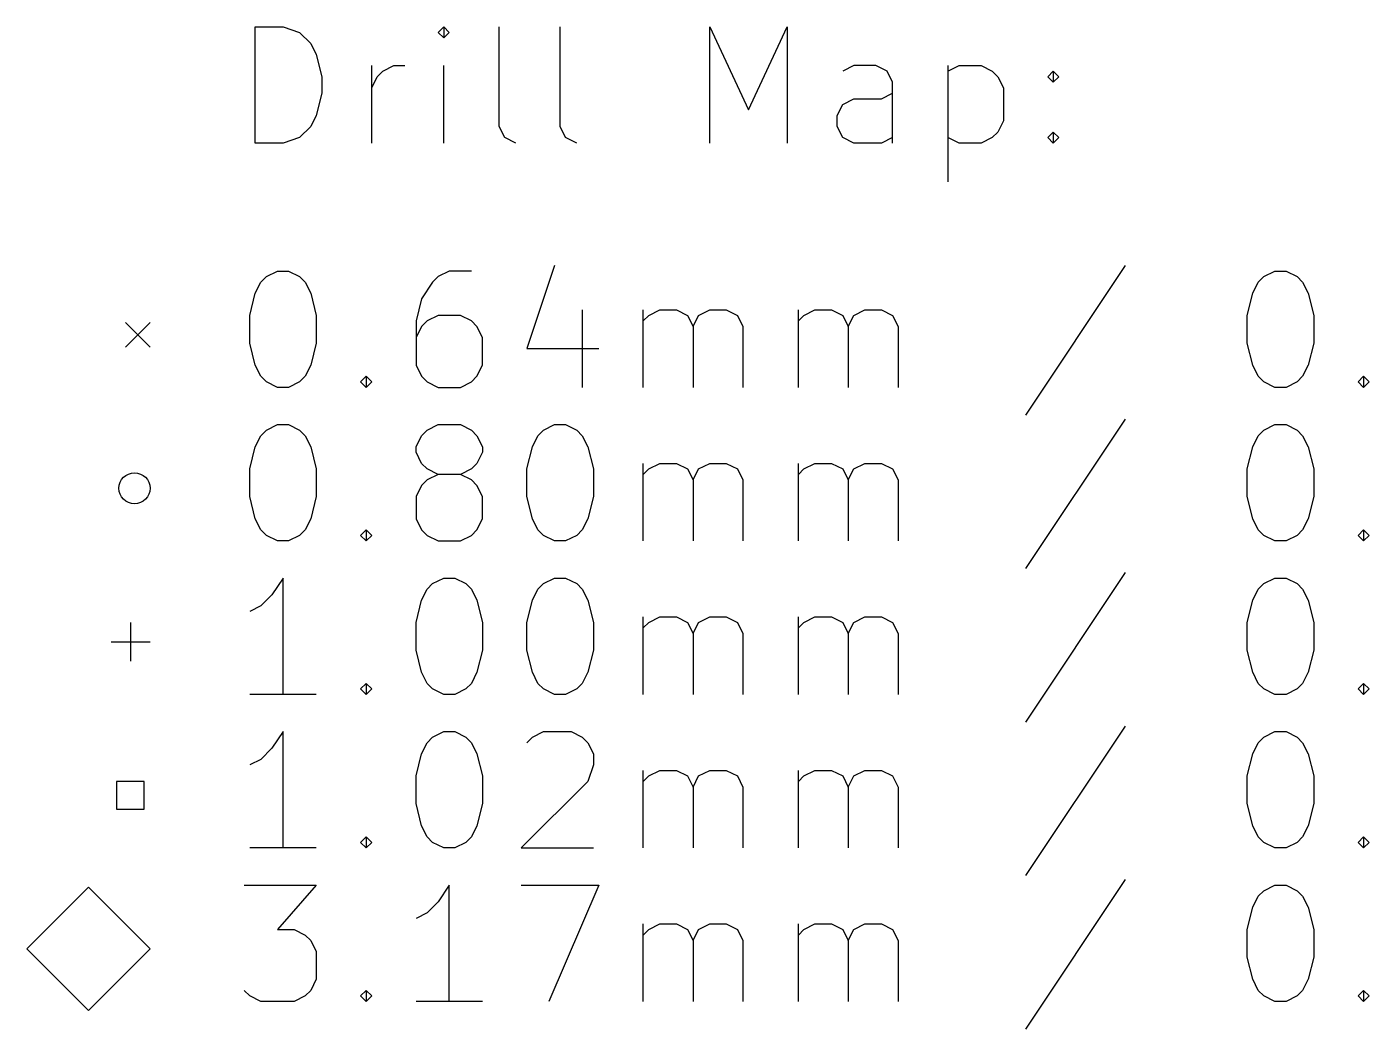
# Model space of a CAD drawing. Extents: x -3.4 to 68.2, y -77.1 to 0.2.
# Drawn here: x -3.37 to 31.24, y -76.7 to -50.85 of the extents above; entities that cross this region are included whole.
import ezdxf

# ---------------------------------------------------------------- set-up
doc = ezdxf.new("R2010")
doc.units = 0
doc.header["$MEASUREMENT"] = 0
doc.layers.add('BLACK', color=7, linetype='CONTINUOUS')

msp = doc.modelspace()

# ---------------------------------------------------------------- linework, layer by layer
at = {"layer": 'Black'}
for p, q in [((2.52379, -53.8476), (2.52379, -50.8476)), ((2.52379, -50.8476), (3.23807, -50.8476)), ((3.23807, -50.8476), (3.66664, -50.9905)), ((7.38093, -50.8476), (7.23807, -50.9905)), ((7.52379, -50.9905), (7.38093, -50.8476)), ((7.38093, -50.8476), (7.38093, -51.1334)), ((8.8095, -53.4191), (8.8095, -50.8476)), ((10.3809, -53.4191), (10.3809, -50.8476)), ((14.2381, -53.8476), (14.2381, -50.8476)), ((14.2381, -50.8476), (15.2381, -52.9905)), ((15.2381, -52.9905), (16.2381, -50.8476)), ((16.2381, -50.8476), (16.2381, -53.8476)), ((3.66664, -50.9905), (3.95236, -51.2762)), ((7.23807, -50.9905), (7.38093, -51.1334)), ((7.38093, -51.1334), (7.52379, -50.9905)), ((3.95236, -51.2762), (4.09521, -51.5619)), ((4.09521, -51.5619), (4.23807, -52.1334)), ((5.52379, -53.8476), (5.52379, -51.8476)), ((5.8095, -51.9905), (6.09521, -51.8476)), ((6.09521, -51.8476), (6.38093, -51.8476)), ((7.38093, -53.8476), (7.38093, -51.8476)), ((17.9524, -51.8476), (17.6666, -51.9905)), ((18.5238, -51.8476), (17.9524, -51.8476)), ((18.8095, -51.9905), (18.5238, -51.8476)), ((20.3809, -51.8476), (20.3809, -54.8476)), ((20.3809, -51.9905), (20.6666, -51.8476)), ((20.6666, -51.8476), (21.2381, -51.8476)), ((21.2381, -51.8476), (21.5238, -51.9905)), ((4.23807, -52.1334), (4.23807, -52.5619)), ((5.52379, -52.4191), (5.66664, -52.1334)), ((5.66664, -52.1334), (5.8095, -51.9905)), ((18.9524, -52.2762), (18.8095, -51.9905)), ((21.5238, -51.9905), (21.6666, -52.1334)), ((21.6666, -52.1334), (21.8095, -52.4191)), ((22.9524, -52.1334), (23.0952, -51.9905)), ((23.0952, -52.2762), (22.9524, -52.1334)), ((23.0952, -51.9905), (23.2381, -52.1334)), ((23.0952, -51.9905), (23.0952, -52.2762)), ((23.2381, -52.1334), (23.0952, -52.2762)), ((4.23807, -52.5619), (4.09521, -53.1334)), ((18.6666, -52.7048), (18.9524, -52.5619)), ((18.9524, -53.8476), (18.9524, -52.2762)), ((21.8095, -52.4191), (21.8095, -53.2762)), ((17.5238, -53.1334), (17.6666, -52.8476)), ((17.6666, -52.8476), (17.9524, -52.7048)), ((17.9524, -52.7048), (18.6666, -52.7048)), ((4.09521, -53.1334), (3.95236, -53.4191)), ((17.5238, -53.4191), (17.5238, -53.1334)), ((21.8095, -53.2762), (21.6666, -53.5619)), ((3.95236, -53.4191), (3.66664, -53.7048)), ((8.95236, -53.7048), (8.8095, -53.4191)), ((10.5238, -53.7048), (10.3809, -53.4191)), ((17.6666, -53.7048), (17.5238, -53.4191)), ((21.6666, -53.5619), (21.5238, -53.7048)), ((22.9524, -53.7048), (23.0952, -53.5619)), ((23.0952, -53.5619), (23.2381, -53.7048)), ((23.0952, -53.5619), (23.0952, -53.8476)), ((3.23807, -53.8476), (2.52379, -53.8476)), ((3.66664, -53.7048), (3.23807, -53.8476)), ((9.23807, -53.8476), (8.95236, -53.7048)), ((10.8095, -53.8476), (10.5238, -53.7048)), ((17.9524, -53.8476), (17.6666, -53.7048)), ((18.6666, -53.8476), (17.9524, -53.8476)), ((18.9524, -53.7048), (18.6666, -53.8476)), ((20.6666, -53.8476), (20.3809, -53.7048)), ((21.2381, -53.8476), (20.6666, -53.8476)), ((21.5238, -53.7048), (21.2381, -53.8476)), ((23.0952, -53.8476), (22.9524, -53.7048)), ((23.2381, -53.7048), (23.0952, -53.8476)), ((10.2381, -57.0048), (9.52379, -59.1476)), ((24.9524, -57.0048), (22.3809, -60.8619)), ((2.52379, -57.7191), (2.66664, -57.4334)), ((2.66664, -57.4334), (2.8095, -57.2905)), ((2.8095, -57.2905), (3.09521, -57.1476)), ((3.09521, -57.1476), (3.38093, -57.1476)), ((3.38093, -57.1476), (3.66664, -57.2905)), ((3.66664, -57.2905), (3.8095, -57.4334)), ((3.8095, -57.4334), (3.95236, -57.7191)), ((7.09521, -57.4334), (6.8095, -57.8619)), ((7.23807, -57.2905), (7.09521, -57.4334)), ((7.52378, -57.1476), (7.23807, -57.2905)), ((8.09521, -57.1476), (7.52378, -57.1476)), ((28.2381, -57.7191), (28.3809, -57.4334)), ((28.3809, -57.4334), (28.5238, -57.2905)), ((28.5238, -57.2905), (28.8095, -57.1476)), ((28.8095, -57.1476), (29.0952, -57.1476)), ((29.0952, -57.1476), (29.3809, -57.2905)), ((29.3809, -57.2905), (29.5238, -57.4334)), ((29.5238, -57.4334), (29.6666, -57.7191)), ((2.38093, -58.2905), (2.52379, -57.7191)), ((3.95236, -57.7191), (4.09521, -58.2905)), ((28.0952, -58.2905), (28.2381, -57.7191)), ((29.6666, -57.7191), (29.8095, -58.2905)), ((6.8095, -57.8619), (6.66664, -58.4334)), ((-0.8255, -58.473), (-0.1905, -59.108)), ((-0.1905, -58.473), (-0.8255, -59.108)), ((2.38093, -59.0048), (2.38093, -58.2905)), ((4.09521, -58.2905), (4.09521, -59.0048)), ((6.66664, -58.4334), (6.66664, -59.5762)), ((6.95236, -58.4334), (6.8095, -58.5762)), ((7.23807, -58.2905), (6.95236, -58.4334)), ((7.8095, -58.2905), (7.23807, -58.2905)), ((8.09521, -58.4334), (7.8095, -58.2905)), ((8.23807, -58.5762), (8.09521, -58.4334)), ((10.9524, -58.1476), (10.9524, -60.1476)), ((12.5238, -60.1476), (12.5238, -58.1476)), ((12.5238, -58.4334), (12.6666, -58.2905)), ((12.6666, -58.2905), (12.9524, -58.1476)), ((12.9524, -58.1476), (13.3809, -58.1476)), ((13.3809, -58.1476), (13.6666, -58.2905)), ((13.6666, -58.2905), (13.8095, -58.5762)), ((13.8095, -58.5762), (13.9524, -58.2905)), ((13.9524, -58.2905), (14.2381, -58.1476)), ((14.2381, -58.1476), (14.6666, -58.1476)), ((14.6666, -58.1476), (14.9524, -58.2905)), ((14.9524, -58.2905), (15.0952, -58.5762)), ((16.5238, -60.1476), (16.5238, -58.1476)), ((16.5238, -58.4334), (16.6666, -58.2905)), ((16.6666, -58.2905), (16.9524, -58.1476)), ((16.9524, -58.1476), (17.3809, -58.1476)), ((17.3809, -58.1476), (17.6666, -58.2905)), ((17.6666, -58.2905), (17.8095, -58.5762)), ((17.8095, -58.5762), (17.9524, -58.2905)), ((17.9524, -58.2905), (18.2381, -58.1476)), ((18.2381, -58.1476), (18.6666, -58.1476)), ((18.6666, -58.1476), (18.9524, -58.2905)), ((18.9524, -58.2905), (19.0952, -58.5762)), ((28.0952, -59.0048), (28.0952, -58.2905)), ((29.8095, -58.2905), (29.8095, -59.0048)), ((6.8095, -58.5762), (6.66664, -58.8619)), ((8.38093, -58.8619), (8.23807, -58.5762)), ((13.8095, -58.5762), (13.8095, -60.1476)), ((15.0952, -58.5762), (15.0952, -60.1476)), ((17.8095, -58.5762), (17.8095, -60.1476)), ((19.0952, -58.5762), (19.0952, -60.1476)), ((2.52379, -59.5762), (2.38093, -59.0048)), ((4.09521, -59.0048), (3.95236, -59.5762)), ((8.38093, -59.5762), (8.38093, -58.8619)), ((9.52379, -59.1476), (11.3809, -59.1476)), ((28.2381, -59.5762), (28.0952, -59.0048)), ((29.8095, -59.0048), (29.6666, -59.5762)), ((2.66664, -59.8619), (2.52379, -59.5762)), ((2.8095, -60.0048), (2.66664, -59.8619)), ((3.8095, -59.8619), (3.66664, -60.0048)), ((3.95236, -59.5762), (3.8095, -59.8619)), ((5.23807, -60.0048), (5.38093, -59.8619)), ((5.38093, -59.8619), (5.52379, -60.0048)), ((5.38093, -59.8619), (5.38093, -60.1476)), ((6.66664, -59.5762), (6.8095, -59.8619)), ((6.8095, -59.8619), (6.95236, -60.0048)), ((8.09521, -60.0048), (8.23807, -59.8619)), ((8.23807, -59.8619), (8.38093, -59.5762)), ((28.3809, -59.8619), (28.2381, -59.5762)), ((28.5238, -60.0048), (28.3809, -59.8619)), ((29.5238, -59.8619), (29.3809, -60.0048)), ((29.6666, -59.5762), (29.5238, -59.8619)), ((30.9524, -60.0048), (31.0952, -59.8619)), ((31.0952, -59.8619), (31.2381, -60.0048)), ((31.0952, -59.8619), (31.0952, -60.1476)), ((3.09521, -60.1476), (2.8095, -60.0048)), ((3.38093, -60.1476), (3.09521, -60.1476)), ((3.66664, -60.0048), (3.38093, -60.1476)), ((5.38093, -60.1476), (5.23807, -60.0048)), ((5.52379, -60.0048), (5.38093, -60.1476)), ((6.95236, -60.0048), (7.23807, -60.1476)), ((7.23807, -60.1476), (7.8095, -60.1476)), ((7.8095, -60.1476), (8.09521, -60.0048)), ((28.8095, -60.1476), (28.5238, -60.0048)), ((29.0952, -60.1476), (28.8095, -60.1476)), ((29.3809, -60.0048), (29.0952, -60.1476)), ((31.0952, -60.1476), (30.9524, -60.0048)), ((31.2381, -60.0048), (31.0952, -60.1476)), ((2.8095, -61.2505), (3.09521, -61.1076)), ((3.09521, -61.1076), (3.38093, -61.1076)), ((3.38093, -61.1076), (3.66664, -61.2505)), ((6.95236, -61.2505), (7.23807, -61.1076)), ((7.23807, -61.1076), (7.8095, -61.1076)), ((7.8095, -61.1076), (8.09521, -61.2505)), ((9.95236, -61.2505), (10.2381, -61.1076)), ((10.2381, -61.1076), (10.5238, -61.1076)), ((10.5238, -61.1076), (10.8095, -61.2505)), ((24.9524, -60.9648), (22.3809, -64.8219)), ((28.5238, -61.2505), (28.8095, -61.1076)), ((28.8095, -61.1076), (29.0952, -61.1076)), ((29.0952, -61.1076), (29.3809, -61.2505)), ((2.52379, -61.6791), (2.66664, -61.3934)), ((2.66664, -61.3934), (2.8095, -61.2505)), ((3.66664, -61.2505), (3.8095, -61.3934)), ((3.8095, -61.3934), (3.95236, -61.6791)), ((6.66664, -61.6791), (6.8095, -61.3934)), ((6.8095, -61.3934), (6.95236, -61.2505)), ((8.09521, -61.2505), (8.23807, -61.3934)), ((8.23807, -61.3934), (8.38093, -61.6791)), ((9.66664, -61.6791), (9.8095, -61.3934)), ((9.8095, -61.3934), (9.95236, -61.2505)), ((10.8095, -61.2505), (10.9524, -61.3934)), ((10.9524, -61.3934), (11.0952, -61.6791)), ((28.2381, -61.6791), (28.3809, -61.3934)), ((28.3809, -61.3934), (28.5238, -61.2505)), ((29.3809, -61.2505), (29.5238, -61.3934)), ((29.5238, -61.3934), (29.6666, -61.6791)), ((2.38093, -62.2505), (2.52379, -61.6791)), ((3.95236, -61.6791), (4.09521, -62.2505)), ((6.66664, -61.8219), (6.66664, -61.6791)), ((6.8095, -62.1076), (6.66664, -61.8219)), ((8.38093, -61.8219), (8.23807, -62.1076)), ((8.38093, -61.6791), (8.38093, -61.8219)), ((9.52379, -62.2505), (9.66664, -61.6791)), ((11.0952, -61.6791), (11.2381, -62.2505)), ((28.0952, -62.2505), (28.2381, -61.6791)), ((29.6666, -61.6791), (29.8095, -62.2505)), ((2.38093, -62.9648), (2.38093, -62.2505)), ((4.09521, -62.2505), (4.09521, -62.9648)), ((6.95236, -62.2505), (6.8095, -62.1076)), ((7.23807, -62.3934), (6.95236, -62.2505)), ((8.09521, -62.2505), (7.8095, -62.3934)), ((8.23807, -62.1076), (8.09521, -62.2505)), ((9.52379, -62.9648), (9.52379, -62.2505)), ((11.2381, -62.2505), (11.2381, -62.9648)), ((12.5238, -64.1076), (12.5238, -62.1076)), ((12.5238, -62.3934), (12.6666, -62.2505)), ((12.6666, -62.2505), (12.9524, -62.1076)), ((12.9524, -62.1076), (13.3809, -62.1076)), ((13.3809, -62.1076), (13.6666, -62.2505)), ((13.6666, -62.2505), (13.8095, -62.5362)), ((13.8095, -62.5362), (13.9524, -62.2505)), ((13.9524, -62.2505), (14.2381, -62.1076)), ((14.2381, -62.1076), (14.6666, -62.1076)), ((14.6666, -62.1076), (14.9524, -62.2505)), ((14.9524, -62.2505), (15.0952, -62.5362)), ((16.5238, -64.1076), (16.5238, -62.1076)), ((16.5238, -62.3934), (16.6666, -62.2505)), ((16.6666, -62.2505), (16.9524, -62.1076)), ((16.9524, -62.1076), (17.3809, -62.1076)), ((17.3809, -62.1076), (17.6666, -62.2505)), ((17.6666, -62.2505), (17.8095, -62.5362)), ((17.8095, -62.5362), (17.9524, -62.2505)), ((17.9524, -62.2505), (18.2381, -62.1076)), ((18.2381, -62.1076), (18.6666, -62.1076)), ((18.6666, -62.1076), (18.9524, -62.2505)), ((18.9524, -62.2505), (19.0952, -62.5362)), ((28.0952, -62.9648), (28.0952, -62.2505)), ((29.8095, -62.2505), (29.8095, -62.9648)), ((6.95236, -62.5362), (6.8095, -62.6791)), ((7.23807, -62.3934), (6.95236, -62.5362)), ((7.8095, -62.3934), (7.23807, -62.3934)), ((8.09521, -62.5362), (7.8095, -62.3934)), ((8.23807, -62.6791), (8.09521, -62.5362)), ((13.8095, -62.5362), (13.8095, -64.1076)), ((15.0952, -62.5362), (15.0952, -64.1076)), ((17.8095, -62.5362), (17.8095, -64.1076)), ((19.0952, -62.5362), (19.0952, -64.1076)), ((2.52379, -63.5362), (2.38093, -62.9648)), ((4.09521, -62.9648), (3.95236, -63.5362)), ((6.8095, -62.6791), (6.66664, -62.9648)), ((6.66664, -62.9648), (6.66664, -63.5362)), ((8.38093, -62.9648), (8.23807, -62.6791)), ((8.38093, -63.5362), (8.38093, -62.9648)), ((9.66664, -63.5362), (9.52379, -62.9648)), ((11.2381, -62.9648), (11.0952, -63.5362)), ((28.2381, -63.5362), (28.0952, -62.9648)), ((29.8095, -62.9648), (29.6666, -63.5362)), ((2.66664, -63.8219), (2.52379, -63.5362)), ((3.95236, -63.5362), (3.8095, -63.8219)), ((6.66664, -63.5362), (6.8095, -63.8219)), ((8.23807, -63.8219), (8.38093, -63.5362)), ((9.8095, -63.8219), (9.66664, -63.5362)), ((11.0952, -63.5362), (10.9524, -63.8219)), ((28.3809, -63.8219), (28.2381, -63.5362)), ((29.6666, -63.5362), (29.5238, -63.8219)), ((2.8095, -63.9648), (2.66664, -63.8219)), ((3.09521, -64.1076), (2.8095, -63.9648)), ((3.66664, -63.9648), (3.38093, -64.1076)), ((3.8095, -63.8219), (3.66664, -63.9648)), ((5.23807, -63.9648), (5.38093, -63.8219)), ((5.38093, -64.1076), (5.23807, -63.9648)), ((5.38093, -63.8219), (5.52379, -63.9648)), ((5.38093, -63.8219), (5.38093, -64.1076)), ((5.52379, -63.9648), (5.38093, -64.1076)), ((6.8095, -63.8219), (6.95236, -63.9648)), ((6.95236, -63.9648), (7.23807, -64.1076)), ((7.8095, -64.1076), (8.09521, -63.9648)), ((8.09521, -63.9648), (8.23807, -63.8219)), ((9.95236, -63.9648), (9.8095, -63.8219)), ((10.2381, -64.1076), (9.95236, -63.9648)), ((10.8095, -63.9648), (10.5238, -64.1076)), ((10.9524, -63.8219), (10.8095, -63.9648)), ((28.5238, -63.9648), (28.3809, -63.8219)), ((28.8095, -64.1076), (28.5238, -63.9648)), ((29.3809, -63.9648), (29.0952, -64.1076)), ((29.5238, -63.8219), (29.3809, -63.9648)), ((30.9524, -63.9648), (31.0952, -63.8219)), ((31.0952, -64.1076), (30.9524, -63.9648)), ((31.0952, -63.8219), (31.2381, -63.9648)), ((31.0952, -63.8219), (31.0952, -64.1076)), ((31.2381, -63.9648), (31.0952, -64.1076)), ((3.38093, -64.1076), (3.09521, -64.1076)), ((7.23807, -64.1076), (7.8095, -64.1076)), ((10.5238, -64.1076), (10.2381, -64.1076)), ((29.0952, -64.1076), (28.8095, -64.1076)), ((24.9524, -64.9248), (22.3809, -68.7819)), ((3.23807, -65.0676), (2.95236, -65.4962)), ((3.23807, -68.0676), (3.23807, -65.0676)), ((6.8095, -65.6391), (6.95236, -65.3534)), ((6.95236, -65.3534), (7.09521, -65.2105)), ((7.09521, -65.2105), (7.38093, -65.0676)), ((7.38093, -65.0676), (7.66664, -65.0676)), ((7.66664, -65.0676), (7.95236, -65.2105)), ((7.95236, -65.2105), (8.09521, -65.3534)), ((8.09521, -65.3534), (8.23807, -65.6391)), ((9.66664, -65.6391), (9.8095, -65.3534)), ((9.8095, -65.3534), (9.95236, -65.2105)), ((9.95236, -65.2105), (10.2381, -65.0676)), ((10.2381, -65.0676), (10.5238, -65.0676)), ((10.5238, -65.0676), (10.8095, -65.2105)), ((10.8095, -65.2105), (10.9524, -65.3534)), ((10.9524, -65.3534), (11.0952, -65.6391)), ((28.2381, -65.6391), (28.3809, -65.3534)), ((28.3809, -65.3534), (28.5238, -65.2105)), ((28.5238, -65.2105), (28.8095, -65.0676)), ((28.8095, -65.0676), (29.0952, -65.0676)), ((29.0952, -65.0676), (29.3809, -65.2105)), ((29.3809, -65.2105), (29.5238, -65.3534)), ((29.5238, -65.3534), (29.6666, -65.6391)), ((2.95236, -65.4962), (2.66664, -65.7819)), ((6.66664, -66.2105), (6.8095, -65.6391)), ((8.23807, -65.6391), (8.38093, -66.2105)), ((9.52379, -66.2105), (9.66664, -65.6391)), ((11.0952, -65.6391), (11.2381, -66.2105)), ((28.0952, -66.2105), (28.2381, -65.6391)), ((29.6666, -65.6391), (29.8095, -66.2105)), ((2.66664, -65.7819), (2.38093, -65.9248)), ((12.5238, -68.0676), (12.5238, -66.0676)), ((12.6666, -66.2105), (12.9524, -66.0676)), ((12.9524, -66.0676), (13.3809, -66.0676)), ((13.3809, -66.0676), (13.6666, -66.2105)), ((13.9524, -66.2105), (14.2381, -66.0676)), ((14.2381, -66.0676), (14.6666, -66.0676)), ((14.6666, -66.0676), (14.9524, -66.2105)), ((16.5238, -68.0676), (16.5238, -66.0676)), ((16.6666, -66.2105), (16.9524, -66.0676)), ((16.9524, -66.0676), (17.3809, -66.0676)), ((17.3809, -66.0676), (17.6666, -66.2105)), ((17.9524, -66.2105), (18.2381, -66.0676)), ((18.2381, -66.0676), (18.6666, -66.0676)), ((18.6666, -66.0676), (18.9524, -66.2105)), ((-0.6905, -66.2105), (-0.6905, -67.2105)), ((6.66664, -66.9248), (6.66664, -66.2105)), ((8.38093, -66.2105), (8.38093, -66.9248)), ((9.52379, -66.9248), (9.52379, -66.2105)), ((11.2381, -66.2105), (11.2381, -66.9248)), ((12.5238, -66.3534), (12.6666, -66.2105)), ((13.6666, -66.2105), (13.8095, -66.4962)), ((13.8095, -66.4962), (13.9524, -66.2105)), ((14.9524, -66.2105), (15.0952, -66.4962)), ((16.5238, -66.3534), (16.6666, -66.2105)), ((17.6666, -66.2105), (17.8095, -66.4962)), ((17.8095, -66.4962), (17.9524, -66.2105)), ((18.9524, -66.2105), (19.0952, -66.4962)), ((28.0952, -66.9248), (28.0952, -66.2105)), ((29.8095, -66.2105), (29.8095, -66.9248)), ((-1.1905, -66.7105), (-0.1905, -66.7105)), ((13.8095, -66.4962), (13.8095, -68.0676)), ((15.0952, -66.4962), (15.0952, -68.0676)), ((17.8095, -66.4962), (17.8095, -68.0676)), ((19.0952, -66.4962), (19.0952, -68.0676)), ((6.8095, -67.4962), (6.66664, -66.9248)), ((8.38093, -66.9248), (8.23807, -67.4962)), ((9.66664, -67.4962), (9.52379, -66.9248)), ((11.2381, -66.9248), (11.0952, -67.4962)), ((28.2381, -67.4962), (28.0952, -66.9248)), ((29.8095, -66.9248), (29.6666, -67.4962)), ((5.23807, -67.9248), (5.38093, -67.7819)), ((5.38093, -67.7819), (5.52379, -67.9248)), ((5.38093, -67.7819), (5.38093, -68.0676)), ((6.95236, -67.7819), (6.8095, -67.4962)), ((7.09521, -67.9248), (6.95236, -67.7819)), ((8.09521, -67.7819), (7.95236, -67.9248)), ((8.23807, -67.4962), (8.09521, -67.7819)), ((9.8095, -67.7819), (9.66664, -67.4962)), ((9.95236, -67.9248), (9.8095, -67.7819)), ((10.9524, -67.7819), (10.8095, -67.9248)), ((11.0952, -67.4962), (10.9524, -67.7819)), ((28.3809, -67.7819), (28.2381, -67.4962)), ((28.5238, -67.9248), (28.3809, -67.7819)), ((29.5238, -67.7819), (29.3809, -67.9248)), ((29.6666, -67.4962), (29.5238, -67.7819)), ((30.9524, -67.9248), (31.0952, -67.7819)), ((31.0952, -67.7819), (31.2381, -67.9248)), ((31.0952, -67.7819), (31.0952, -68.0676)), ((4.09521, -68.0676), (2.38093, -68.0676)), ((5.38093, -68.0676), (5.23807, -67.9248)), ((5.52379, -67.9248), (5.38093, -68.0676)), ((7.38093, -68.0676), (7.09521, -67.9248)), ((7.66664, -68.0676), (7.38093, -68.0676)), ((7.95236, -67.9248), (7.66664, -68.0676)), ((10.2381, -68.0676), (9.95236, -67.9248)), ((10.5238, -68.0676), (10.2381, -68.0676)), ((10.8095, -67.9248), (10.5238, -68.0676)), ((28.8095, -68.0676), (28.5238, -67.9248)), ((29.0952, -68.0676), (28.8095, -68.0676)), ((29.3809, -67.9248), (29.0952, -68.0676)), ((31.0952, -68.0676), (30.9524, -67.9248)), ((31.2381, -67.9248), (31.0952, -68.0676)), ((3.23807, -69.0276), (2.95236, -69.4562)), ((3.23807, -72.0276), (3.23807, -69.0276)), ((6.95236, -69.3134), (7.09521, -69.1705)), ((7.09521, -69.1705), (7.38093, -69.0276)), ((7.38093, -69.0276), (7.66664, -69.0276)), ((7.66664, -69.0276), (7.95236, -69.1705)), ((7.95236, -69.1705), (8.09521, -69.3134)), ((9.52379, -69.3134), (9.66664, -69.1705)), ((9.66664, -69.1705), (9.95236, -69.0276)), ((9.95236, -69.0276), (10.6666, -69.0276)), ((10.6666, -69.0276), (10.9524, -69.1705)), ((10.9524, -69.1705), (11.0952, -69.3134)), ((24.9524, -68.8848), (22.3809, -72.7419)), ((28.3809, -69.3134), (28.5238, -69.1705)), ((28.5238, -69.1705), (28.8095, -69.0276)), ((28.8095, -69.0276), (29.0952, -69.0276)), ((29.0952, -69.0276), (29.3809, -69.1705)), ((29.3809, -69.1705), (29.5238, -69.3134)), ((2.95236, -69.4562), (2.66664, -69.7419)), ((6.8095, -69.5991), (6.95236, -69.3134)), ((8.09521, -69.3134), (8.23807, -69.5991)), ((11.0952, -69.3134), (11.2381, -69.5991)), ((28.2381, -69.5991), (28.3809, -69.3134)), ((29.5238, -69.3134), (29.6666, -69.5991)), ((2.66664, -69.7419), (2.38093, -69.8848)), ((6.66664, -70.1705), (6.8095, -69.5991)), ((8.23807, -69.5991), (8.38093, -70.1705)), ((11.2381, -69.8848), (11.0952, -70.3134)), ((11.2381, -69.5991), (11.2381, -69.8848)), ((28.0952, -70.1705), (28.2381, -69.5991)), ((29.6666, -69.5991), (29.8095, -70.1705)), ((6.66664, -70.8848), (6.66664, -70.1705)), ((8.38093, -70.1705), (8.38093, -70.8848)), ((12.5238, -72.0276), (12.5238, -70.0276)), ((12.5238, -70.3134), (12.6666, -70.1705)), ((12.6666, -70.1705), (12.9524, -70.0276)), ((12.9524, -70.0276), (13.3809, -70.0276)), ((13.3809, -70.0276), (13.6666, -70.1705)), ((13.6666, -70.1705), (13.8095, -70.4562)), ((13.8095, -70.4562), (13.9524, -70.1705)), ((13.9524, -70.1705), (14.2381, -70.0276)), ((14.2381, -70.0276), (14.6666, -70.0276)), ((14.6666, -70.0276), (14.9524, -70.1705)), ((14.9524, -70.1705), (15.0952, -70.4562)), ((16.5238, -72.0276), (16.5238, -70.0276)), ((16.5238, -70.3134), (16.6666, -70.1705)), ((16.6666, -70.1705), (16.9524, -70.0276)), ((16.9524, -70.0276), (17.3809, -70.0276)), ((17.3809, -70.0276), (17.6666, -70.1705)), ((17.6666, -70.1705), (17.8095, -70.4562)), ((17.8095, -70.4562), (17.9524, -70.1705)), ((17.9524, -70.1705), (18.2381, -70.0276)), ((18.2381, -70.0276), (18.6666, -70.0276)), ((18.6666, -70.0276), (18.9524, -70.1705)), ((18.9524, -70.1705), (19.0952, -70.4562)), ((28.0952, -70.8848), (28.0952, -70.1705)), ((29.8095, -70.1705), (29.8095, -70.8848)), ((-0.33929, -70.3113), (-1.05772, -70.3113)), ((-1.05772, -70.3113), (-1.05772, -71.0297)), ((-0.33929, -71.0297), (-0.33929, -70.3113)), ((11.0952, -70.3134), (9.38093, -72.0276)), ((13.8095, -70.4562), (13.8095, -72.0276)), ((15.0952, -70.4562), (15.0952, -72.0276)), ((17.8095, -70.4562), (17.8095, -72.0276)), ((19.0952, -70.4562), (19.0952, -72.0276)), ((6.8095, -71.4562), (6.66664, -70.8848)), ((8.38093, -70.8848), (8.23807, -71.4562)), ((28.2381, -71.4562), (28.0952, -70.8848)), ((29.8095, -70.8848), (29.6666, -71.4562)), ((-1.05772, -71.0297), (-0.33929, -71.0297)), ((6.95236, -71.7419), (6.8095, -71.4562)), ((8.23807, -71.4562), (8.09521, -71.7419)), ((28.3809, -71.7419), (28.2381, -71.4562)), ((29.6666, -71.4562), (29.5238, -71.7419)), ((5.23807, -71.8848), (5.38093, -71.7419)), ((5.38093, -72.0276), (5.23807, -71.8848)), ((5.38093, -71.7419), (5.52379, -71.8848)), ((5.38093, -71.7419), (5.38093, -72.0276)), ((5.52379, -71.8848), (5.38093, -72.0276)), ((7.09521, -71.8848), (6.95236, -71.7419)), ((7.38093, -72.0276), (7.09521, -71.8848)), ((7.95236, -71.8848), (7.66664, -72.0276)), ((8.09521, -71.7419), (7.95236, -71.8848)), ((28.5238, -71.8848), (28.3809, -71.7419)), ((28.8095, -72.0276), (28.5238, -71.8848)), ((29.3809, -71.8848), (29.0952, -72.0276)), ((29.5238, -71.7419), (29.3809, -71.8848)), ((30.9524, -71.8848), (31.0952, -71.7419)), ((31.0952, -72.0276), (30.9524, -71.8848)), ((31.0952, -71.7419), (31.2381, -71.8848)), ((31.0952, -71.7419), (31.0952, -72.0276)), ((31.2381, -71.8848), (31.0952, -72.0276)), ((4.09521, -72.0276), (2.38093, -72.0276)), ((7.66664, -72.0276), (7.38093, -72.0276)), ((9.38093, -72.0276), (11.2381, -72.0276)), ((29.0952, -72.0276), (28.8095, -72.0276)), ((2.23807, -72.9876), (4.09521, -72.9876)), ((4.09521, -72.9876), (3.09521, -74.1305)), ((7.52378, -72.9876), (7.23807, -73.4162)), ((7.52378, -75.9876), (7.52378, -72.9876)), ((9.38093, -72.9876), (11.3809, -72.9876)), ((11.3809, -72.9876), (10.0952, -75.9876)), ((24.9524, -72.8448), (22.3809, -76.7019)), ((28.5238, -73.1305), (28.8095, -72.9876)), ((28.8095, -72.9876), (29.0952, -72.9876)), ((29.0952, -72.9876), (29.3809, -73.1305)), ((-1.778, -73.043), (-3.3655, -74.6305)), ((-0.1905, -74.6305), (-1.778, -73.043)), ((28.2381, -73.5591), (28.3809, -73.2734)), ((28.3809, -73.2734), (28.5238, -73.1305)), ((29.3809, -73.1305), (29.5238, -73.2734)), ((29.5238, -73.2734), (29.6666, -73.5591)), ((6.95236, -73.7019), (6.66664, -73.8448)), ((7.23807, -73.4162), (6.95236, -73.7019)), ((28.0952, -74.1305), (28.2381, -73.5591)), ((29.6666, -73.5591), (29.8095, -74.1305)), ((12.5238, -75.9876), (12.5238, -73.9876)), ((12.6666, -74.1305), (12.9524, -73.9876)), ((12.9524, -73.9876), (13.3809, -73.9876)), ((13.3809, -73.9876), (13.6666, -74.1305)), ((13.9524, -74.1305), (14.2381, -73.9876)), ((14.2381, -73.9876), (14.6666, -73.9876)), ((14.6666, -73.9876), (14.9524, -74.1305)), ((16.5238, -75.9876), (16.5238, -73.9876)), ((16.6666, -74.1305), (16.9524, -73.9876)), ((16.9524, -73.9876), (17.3809, -73.9876)), ((17.3809, -73.9876), (17.6666, -74.1305)), ((17.9524, -74.1305), (18.2381, -73.9876)), ((18.2381, -73.9876), (18.6666, -73.9876)), ((18.6666, -73.9876), (18.9524, -74.1305)), ((3.09521, -74.1305), (3.52379, -74.1305)), ((3.52379, -74.1305), (3.8095, -74.2734)), ((3.8095, -74.2734), (3.95236, -74.4162)), ((12.5238, -74.2734), (12.6666, -74.1305)), ((13.6666, -74.1305), (13.8095, -74.4162)), ((13.8095, -74.4162), (13.9524, -74.1305)), ((14.9524, -74.1305), (15.0952, -74.4162)), ((16.5238, -74.2734), (16.6666, -74.1305)), ((17.6666, -74.1305), (17.8095, -74.4162)), ((17.8095, -74.4162), (17.9524, -74.1305)), ((18.9524, -74.1305), (19.0952, -74.4162)), ((28.0952, -74.8448), (28.0952, -74.1305)), ((29.8095, -74.1305), (29.8095, -74.8448)), ((-3.3655, -74.6305), (-1.778, -76.218)), ((-1.778, -76.218), (-0.1905, -74.6305)), ((3.95236, -74.4162), (4.09521, -74.7019)), ((4.09521, -74.7019), (4.09521, -75.4162)), ((13.8095, -74.4162), (13.8095, -75.9876)), ((15.0952, -74.4162), (15.0952, -75.9876)), ((17.8095, -74.4162), (17.8095, -75.9876)), ((19.0952, -74.4162), (19.0952, -75.9876)), ((28.2381, -75.4162), (28.0952, -74.8448)), ((29.8095, -74.8448), (29.6666, -75.4162)), ((4.09521, -75.4162), (3.95236, -75.7019)), ((28.3809, -75.7019), (28.2381, -75.4162)), ((29.6666, -75.4162), (29.5238, -75.7019)), ((2.38093, -75.8448), (2.23807, -75.7019)), ((3.95236, -75.7019), (3.8095, -75.8448)), ((5.23807, -75.8448), (5.38093, -75.7019)), ((5.38093, -75.7019), (5.52379, -75.8448)), ((5.38093, -75.7019), (5.38093, -75.9876)), ((28.5238, -75.8448), (28.3809, -75.7019)), ((29.5238, -75.7019), (29.3809, -75.8448)), ((30.9524, -75.8448), (31.0952, -75.7019)), ((31.0952, -75.7019), (31.2381, -75.8448)), ((31.0952, -75.7019), (31.0952, -75.9876)), ((2.66664, -75.9876), (2.38093, -75.8448)), ((3.52379, -75.9876), (2.66664, -75.9876)), ((3.8095, -75.8448), (3.52379, -75.9876)), ((5.38093, -75.9876), (5.23807, -75.8448)), ((5.52379, -75.8448), (5.38093, -75.9876)), ((8.38093, -75.9876), (6.66664, -75.9876)), ((28.8095, -75.9876), (28.5238, -75.8448)), ((29.0952, -75.9876), (28.8095, -75.9876)), ((29.3809, -75.8448), (29.0952, -75.9876)), ((31.0952, -75.9876), (30.9524, -75.8448)), ((31.2381, -75.8448), (31.0952, -75.9876))]:
    msp.add_line(p, q, dxfattribs=at)
msp.add_circle((-0.5905, -62.7505), 0.4, dxfattribs=at)

doc.saveas('drawing.dxf')
